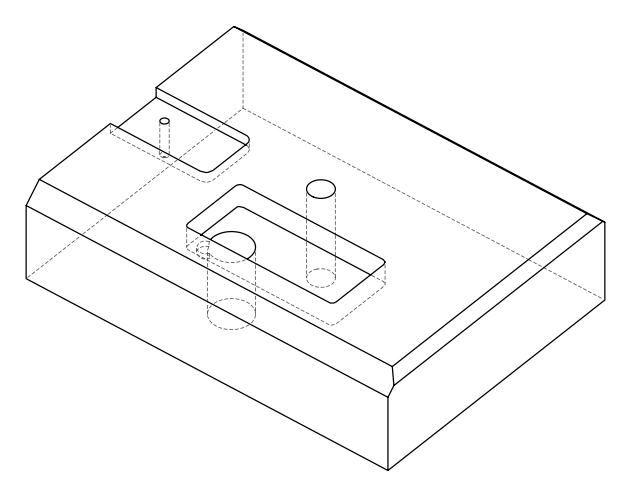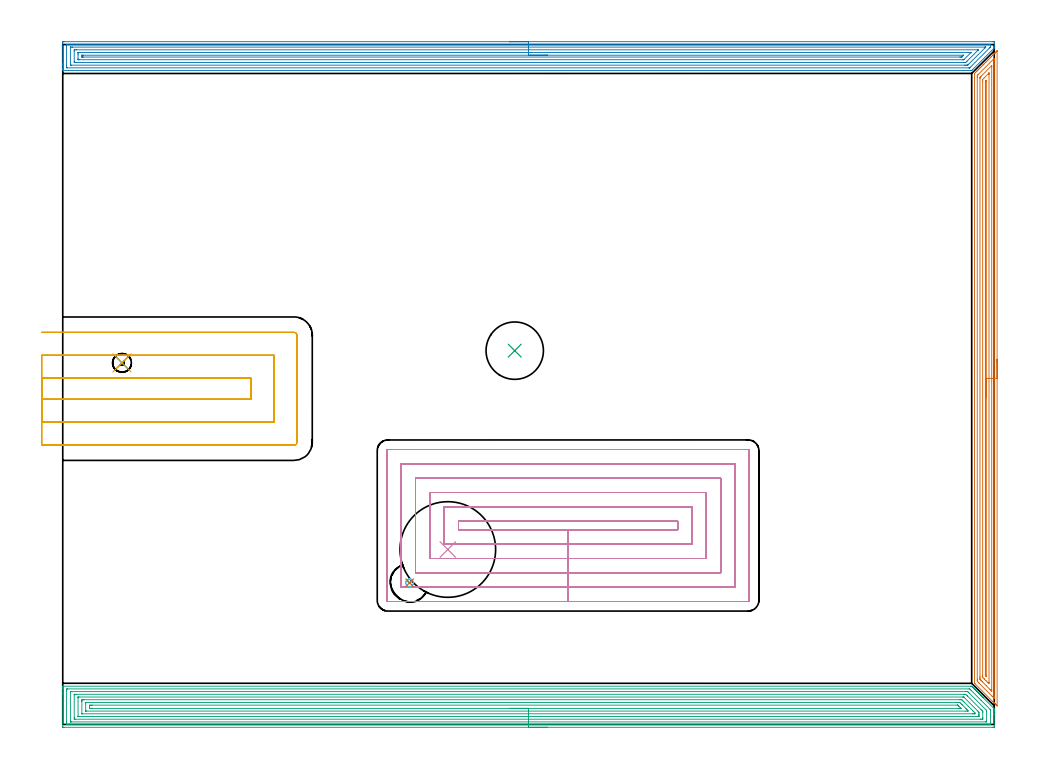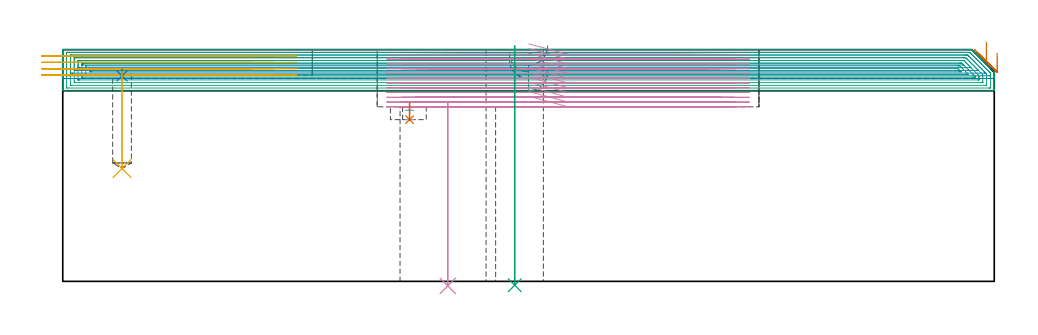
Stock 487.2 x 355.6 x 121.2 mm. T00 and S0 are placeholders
(PLAN: 11 operations, 7 tool changes, 135.3 min)
(1 AREA_MILL | FG_CHAMFER_SURFACE | UGT0205_001 | 13.42 min | 24497 mm3)
(2 AREA_MILL_1 | FG_CHAMFER_SURFACE_1 | UGT0205_001 | 23.39 min | 54758 mm3)
(3 AREA_MILL_2 | FG_CHAMFER_SURFACE_2 | UGT0205_001 | 31.31 min | 111647 mm3)
(4 MILL_RECTANGULAR_POCKET | POCKET_RECTANGULAR_STRAIGHT | NXT0201_013 | Follow Part, ap 2.5, ae 75% | 57.87 min | 533328 mm3)
(5 MILL_SLOT | SLOT_PARTIAL_RECTANGULAR | UGT0201_010 | Follow Part, ap 4, ae 75% | 7.94 min | 129793 mm3)
(6 MILL_BLIND_HOLE_FROM_SOLID_MATERIAL | STEP1POCKET | UGT0201_010 | Spiral | 0.17 min | 2085 mm3)
(7 BORE_BLIND_HOLE | STEP1POCKET | UGT0332_066 | 0.04 min | 18 mm3)
(8 SPOT_DRILL | STEP1POCKET_1 | NXT0321_9005460120000 | 0.03 min | 57 mm3)
(9 INDEXABLE_INSERT_DRILL_THROUGH_HOLE_FROM_SOLID | STEP1HOLE | NXT0302_031 | 0.5 min | 85581 mm3)
(10 INDEXABLE_INSERT_DRILL_THROUGH_HOLE_FROM_SOLID_1 | STEP1HOLE_1 | NXT0302_038 | 0.39 min | 178387 mm3)
(11 DRILL_BLIND_HOLE_INTO_CENTER | STEP1POCKET_1 | UGT0301_212 | 0.21 min | 3559 mm3)
(TOOL UGT0205_001 | Chamfer Mill 20 x 3 x 45 deg. | D20 FL50 Z2)
(TOOL NXT0201_013 | ENDMILL 10mm | D10 FL30 Z4)
(TOOL UGT0201_010 | End Mill 16 mm | D16 FL22 Z2)
(TOOL UGT0332_066 | 20 mm Boring Bar Slip Fit | D20)
(TOOL NXT0321_9005460120000 | NC Spot Drill, 142deg, 12mm, Carbide, Uncoated | D12 PA142 FL30 Z2)
(TOOL NXT0302_031 | Index. Insert Drill 30mm [880-D3000L32-05] | D30 PA176 FL150 Z2)
(TOOL NXT0302_038 | Index. Insert Drill 50mm [880-D5000L50-04] | D50 PA176 FL200 Z2)
(TOOL UGT0301_212 | Twist Drill 9.8 mm | D9.8 PA118 FL83 Z2)
(OP 1 AREA_MILL)
G17 G21 G94 G90
T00 M6
G54
G17 G0 G90 X488.7 Y191. S1061 M3
G43 Z131.2 H0
Z119.4
G94 G1 Y190.962 Z118.528 F250.
Y190.848 Z117.664
Y190.659 Z116.812
Y190.397 Z115.98
Y190.063 Z115.174
Y189.66 Z114.4
Y189.192 Z113.664
Y188.661 Z112.972
Y188.071 Z112.329
Y187.428 Z111.74
Y186.736 Z111.208
Y186. Z110.74
Y185.226 Z110.337
Y184.42 Z110.003
Y183.588 Z109.741
Y182.737 Z109.552
Y181.872 Z109.438
Y181. Z109.4
Y9.944
X488.694 Y9.726 Z109.404
X488.692 Y9.719 Z109.405
X488.673 Y9.726 Z109.425
X488.309 Y10.091 Z109.791
X488.137 Y10.262 Z109.96
X488.078 Y10.322 Z110.021
X487.9 Y10.5 Z110.199
X487.84 Y10.558 Z110.256
X487.78 Y10.62 Z110.319
X487.605 Y10.795 Z110.494
X487.544 Y10.855 Z110.553
X487.482 Y10.917 Z110.617
X487.31 Y11.09 Z110.789
X487.247 Y11.151 Z110.849
X487.184 Y11.215 Z110.915
X487.014 Y11.385 Z111.085
X486.951 Y11.448 Z111.146
X486.886 Y11.513 Z111.213
X486.719 Y11.68 Z111.38
X486.654 Y11.744 Z111.442
X486.589 Y11.811 Z111.51
X486.424 Y11.975 Z111.675
X486.358 Y12.041 Z111.739
X477.122 Y21.277 Z120.977
X476.972 Y21.43 Z121.127
X476.906 Y21.499 Z121.192
X476.9 Y21.939 Z121.2
Y340.062
X476.906 Y340.501 Z121.192
X476.97 Y340.57 Z121.129
X477.463 Y341.065 Z120.633
X478.038 Y341.638 Z120.062
X478.248 Y341.849 Z119.85
X478.353 Y341.955 Z119.743
X478.797 Y342.398 Z119.302
X479.242 Y342.844 Z118.854
X479.687 Y343.287 Z118.412
X480.132 Y343.734 Z117.964
X480.576 Y344.177 Z117.523
X481.021 Y344.623 Z117.075
X481.227 Y344.828 Z116.872
X481.291 Y344.891 Z116.809
X481.911 Y345.512 Z116.186
X482.121 Y345.721 Z115.978
X482.168 Y345.768 Z115.932
X482.8 Y346.402 Z115.296
X483.045 Y346.645 Z115.055
X483.689 Y347.291 Z114.407
X483.922 Y347.522 Z114.178
X484.579 Y348.181 Z113.517
X484.799 Y348.399 Z113.301
X485.468 Y349.07 Z112.628
X485.676 Y349.277 Z112.424
X486.358 Y349.96 Z111.739
X486.424 Y350.025 Z111.675
X486.589 Y350.189 Z111.51
X486.654 Y350.256 Z111.442
X486.719 Y350.32 Z111.38
X486.887 Y350.487 Z111.212
X486.951 Y350.552 Z111.146
X487.014 Y350.615 Z111.085
X487.184 Y350.785 Z110.915
X487.247 Y350.849 Z110.849
X487.309 Y350.91 Z110.79
X487.482 Y351.083 Z110.617
X487.544 Y351.145 Z110.553
X487.605 Y351.205 Z110.494
X487.78 Y351.381 Z110.319
X487.84 Y351.442 Z110.256
X487.9 Y351.5 Z110.199
X488.078 Y351.679 Z110.021
X488.137 Y351.738 Z109.96
X488.308 Y351.908 Z109.792
X488.376 Y351.976 Z109.724
X488.581 Y352.182 Z109.517
X488.677 Y352.274 Z109.421
X488.694 Y352.283 Z109.403
X488.699 Y352.274 Z109.399
X488.7 Y352.056 Z109.4
Y181.
X487.286 Z110.814
Y14.751
X487.282 Y13.896 Z110.818
X487.28 Y13.863 Z110.82
X487.247 Y13.615 Z110.853
X486.958 Y13.896 Z111.142
X486.358 Y14.492 Z111.742
X486.06 Y14.79 Z112.04
X479.242 Y21.608 Z118.858
X478.913 Y21.939 Z119.187
X478.353 Y22.509 Z119.747
X478.319 Y22.832 Z119.781
X478.317 Y22.868 Z119.783
X478.314 Y23.726 Z119.786
Y338.313
X478.317 Y339.168 Z119.783
X478.319 Y339.202 Z119.781
X478.353 Y339.491 Z119.747
X478.634 Y339.779 Z119.466
X478.912 Y340.062 Z119.188
X486.955 Y348.104 Z111.145
X487.104 Y348.248 Z110.996
X487.247 Y348.386 Z110.853
X487.28 Y348.104 Z110.82
X487.283 Y348.068 Z110.817
X487.286 Y347.211 Z110.814
Y181.
X485.872 Z112.228
X485.871 Y18.364 Z112.229
X485.87 Y17.96 Z112.23
X485.866 Y17.47 Z112.234
X485.865 Y17.45 Z112.235
X485.836 Y17.47 Z112.264
X485.468 Y17.833 Z112.632
X484.935 Y18.364 Z113.165
X482.978 Y20.321 Z115.122
X481.021 Y22.278 Z117.079
X480.468 Y22.832 Z117.632
X480.132 Y23.172 Z117.968
X479.857 Y23.454 Z118.243
X479.735 Y23.596 Z118.365
X479.733 Y23.726 Z118.367
X479.73 Y24.129 Z118.37
X479.729 Y24.619 Z118.371
X479.728 Y25.024 Z118.372
X479.729 Y337.786 Z118.371
X479.731 Y338.274 Z118.369
X479.733 Y338.375 Z118.367
X479.735 Y338.421 Z118.365
X479.764 Y338.454 Z118.336
X479.856 Y338.551 Z118.244
X480.132 Y338.832 Z117.968
X480.299 Y339. Z117.801
X485.829 Y344.53 Z112.271
X485.844 Y344.543 Z112.256
X485.855 Y344.55 Z112.245
X485.866 Y344.554 Z112.234
X485.868 Y344.545 Z112.232
X485.87 Y344.53 Z112.23
X485.871 Y344.292 Z112.229
X485.872 Y344.125 Z112.228
Y181.
X484.457 Z113.643
Y22.061
X484.456 Y21.939 Z113.644
X484.448 Y21.313 Z113.652
X483.811 Y21.939 Z114.289
X483.689 Y22.059 Z114.411
X482.916 Y22.832 Z115.184
X482.023 Y23.726 Z116.077
X481.911 Y23.84 Z116.189
X481.15 Y24.619 Z116.95
X481.144 Y25.39 Z116.956
X481.143 Y25.513 Z116.957
Y336.487
X481.147 Y337.254 Z116.953
X481.15 Y337.381 Z116.95
X481.967 Y338.218 Z116.133
X484.34 Y340.591 Z113.76
X484.402 Y340.651 Z113.698
X484.445 Y340.688 Z113.655
X484.45 Y340.69 Z113.65
X484.452 Y340.686 Z113.648
X484.455 Y340.647 Z113.645
X484.457 Y340.184 Z113.643
Y340.062
Y181.
X483.043 Z115.057
Y25.513
X483.041 Y25.27 Z115.059
X483.039 Y25.188 Z115.061
X483.038 Y25.175 Z115.062
X482.992 Y25.215 Z115.108
X482.915 Y25.287 Z115.185
X482.8 Y25.4 Z115.3
X482.689 Y25.513 Z115.411
X482.58 Y25.633 Z115.52
X482.564 Y25.669 Z115.536
X482.561 Y25.697 Z115.539
X482.559 Y25.755 Z115.541
X482.557 Y26.407 Z115.543
Y26.651
X482.558 Y335.837 Z115.542
X482.561 Y336.163 Z115.539
X482.564 Y336.324 Z115.536
X482.569 Y336.359 Z115.531
X482.602 Y336.396 Z115.498
X482.686 Y336.487 Z115.414
X482.858 Y336.658 Z115.242
X482.973 Y336.767 Z115.127
X483.037 Y336.826 Z115.063
X483.039 Y336.801 Z115.061
X483.041 Y336.732 Z115.059
X483.043 Y336.487 Z115.057
Y336.243
Y181.
Y180.129 Z115.095
Y179.264 Z115.209
Y178.412 Z115.398
Y177.58 Z115.66
Y176.774 Z115.994
Y176. Z116.397
Y175.264 Z116.865
Y174.572 Z117.396
Y173.929 Z117.986
Y173.34 Z118.629
Y172.809 Z119.321
Y172.34 Z120.057
Y171.937 Z120.831
Y171.603 Z121.637
Y171.341 Z122.469
Y171.152 Z123.32
Y171.038 Z124.185
Y171. Z125.057
G0 Z131.2
M5
M2
(OP 2 AREA_MILL_1)
G17 G21 G94 G90
T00 M6
G54
G17 G0 G90 X233.6 Y357.1 S1061 M3
G43 Z131.2 H0
Z116.1
G94 G1 X233.638 Z115.228 F250.
X233.752 Z114.364
X233.941 Z113.512
X234.203 Z112.68
X234.537 Z111.874
X234.94 Z111.1
X235.409 Z110.364
X235.94 Z109.672
X236.529 Z109.029
X237.172 Z108.44
X237.864 Z107.909
X238.6 Z107.44
X239.374 Z107.037
X240.18 Z106.703
X241.012 Z106.441
X241.864 Z106.252
X242.728 Z106.138
X243.6 Z106.1
X486.582
X486.787 Y357.098 Z106.102
X487.198 Y357.091 Z106.105
X487.2 Y356.956 Z106.241
Y354.852 Z108.343
Y354.033 Z109.166
Y353.968 Z109.23
X487.199 Y353.81 Z109.388
X487.178 Y353.778 Z109.422
X486.88 Y353.479 Z109.719
X475.778 Y342.378 Z120.821
X475.468 Y342.07 Z121.128
X475.401 Y342.006 Z121.192
X474.969 Y342. Z121.2
X0.171
X0.008 Y342.003 Z121.188
X0. Y342.015 Z121.176
Y342.368 Z120.831
Y342.689 Z120.511
Y343.365 Z119.83
Y344.587 Z118.61
Y345.132 Z118.062
Y345.743 Z117.452
Y356.346 Z106.851
X0.003 Y356.619 Z106.579
X0.009 Y357.092 Z106.106
X0.137 Y357.094 Z106.103
X0.618 Y357.1 Z106.1
X243.6
Y355.686 Z107.514
X484.847 Y355.685 Z107.515
X485.185 Y355.679 Z107.521
X485.19 Y355.57 Z107.63
X485.198 Y355.338 Z107.862
X485.199 Y354.852 Z108.348
Y354.453 Z108.747
X485.194 Y354.331 Z108.869
X485.19 Y354.272 Z108.928
X485.165 Y354.226 Z108.974
X484.916 Y353.968 Z109.232
X484.857 Y353.907 Z109.293
X474.64 Y343.69 Z119.51
X474.451 Y343.504 Z119.696
X474.379 Y343.438 Z119.762
X474.36 Y343.422 Z119.778
X474.339 Y343.419 Z119.781
X474.287 Y343.417 Z119.783
X474.076 Y343.414 Z119.786
X474.026
X2.353 Y343.415 Z119.785
X2.015 Y343.421 Z119.779
X2.01 Y343.53 Z119.67
X2.002 Y343.762 Z119.438
X2.001 Y344.249 Z118.951
X2. Y344.648 Z118.552
X2.001 Y354.852 Z108.348
X2.002 Y355.249 Z107.951
X2.01 Y355.65 Z107.55
X2.017 Y355.68 Z107.52
X2.036 Y355.681 Z107.519
X2.088 Y355.684 Z107.516
X2.193 Y355.685 Z107.515
X2.404 Y355.686 Z107.514
X243.6
Y354.272 Z108.928
X482.116 Y354.271 Z108.929
X482.704 Y354.27 Z108.93
X482.727 Y354.268 Z108.932
X482.74 Y354.266 Z108.934
X482.731 Y354.243 Z108.957
X482.465 Y353.968 Z109.232
X482.293 Y353.793 Z109.407
X482.116 Y353.615 Z109.585
X473.853 Y345.353 Z117.847
X473.631 Y345.132 Z118.068
X473.405 Y344.912 Z118.288
X473.329 Y344.84 Z118.36
X473.183 Y344.836 Z118.364
X472.595 Y344.83 Z118.37
X472.289 Y344.829 Z118.371
X471.703
X4.497
X4.191 Y344.831 Z118.369
X4.089 Y344.832 Z118.368
X4.016 Y344.835 Z118.365
X4.01 Y344.944 Z118.256
X4.004 Y345.132 Z118.068
X4.001 Y345.32 Z117.88
X4. Y353.968 Z109.232
X4.001 Y354.155 Z109.045
X4.006 Y354.219 Z108.981
X4.01 Y354.263 Z108.937
X4.039 Y354.265 Z108.935
X4.191 Y354.268 Z108.932
X4.778 Y354.271 Z108.929
X5.084
X243.6 Y354.272 Z108.928
Y352.857 Z110.343
X478.543
X478.775 Y352.855 Z110.345
X478.873 Y352.851 Z110.349
X478.835 Y352.795 Z110.405
X478.66 Y352.612 Z110.588
X478.543 Y352.491 Z110.709
X472.95 Y346.899 Z116.301
X472.62 Y346.573 Z116.627
X472.289 Y346.25 Z116.95
X472.057 Y346.246 Z116.954
X471.396 Y346.243 Z116.957
X471.167
X6.871
X6.64 Y346.244 Z116.956
X6.122 Y346.25 Z116.95
X6.01 Y346.264 Z116.936
X6.005 Y346.464 Z116.736
X6. Y346.877 Z116.323
Y352.201 Z110.999
X6.005 Y352.631 Z110.569
X6.01 Y352.84 Z110.36
X6.214 Y352.851 Z110.349
X6.871 Y352.856 Z110.344
X7.101 Y352.857 Z110.343
X243.6
Y351.443 Z111.757
X474.842
X474.898 Y351.442 Z111.758
X474.969 Y351.439 Z111.761
X475.005 Y351.437 Z111.763
X474.994 Y351.404 Z111.796
X474.969 Y351.369 Z111.831
X474.944 Y351.342 Z111.858
X474.919 Y351.317 Z111.883
X471.385 Y347.783 Z115.417
X471.283 Y347.689 Z115.511
X471.262 Y347.671 Z115.529
X471.181 Y347.664 Z115.536
X471.012 Y347.66 Z115.54
X470.757 Y347.657 Z115.543
X470.63
X8.53
X8.275 Y347.66 Z115.54
X8.106 Y347.664 Z115.536
X8.009 Y347.669 Z115.531
X8.007 Y347.691 Z115.509
X8.004 Y347.783 Z115.417
X8. Y348.433 Z114.767
Y350.2 Z113.
Y351.084 Z112.116
X8.003 Y351.317 Z111.883
X8.006 Y351.398 Z111.802
X8.009 Y351.432 Z111.768
X8.149 Y351.437 Z111.763
X8.403 Y351.442 Z111.758
X8.53 Y351.443 Z111.757
X8.657
X243.6
Y350.029 Z113.171
X470.912
X471.039 Y350.027 Z113.173
X471.091 Y350.026 Z113.174
X471.16 Y350.022 Z113.178
X471.118 Y349.975 Z113.225
X471.045 Y349.897 Z113.303
X470.702 Y349.55 Z113.65
X470.603 Y349.451 Z113.749
X470.503 Y349.35 Z113.85
X470.27 Y349.122 Z114.078
X470.232 Y349.089 Z114.111
X470.217 Y349.078 Z114.122
X470.195 Y349.076 Z114.124
X470.092 Y349.073 Z114.127
X469.609 Y349.071 Z114.129
X469.2
X10.928
X10.444 Y349.073 Z114.127
X10.029 Y349.077 Z114.123
X10.01 Y349.079 Z114.121
X10.004 Y349.101 Z114.099
X10.003 Y349.55 Z113.65
X10.005 Y349.985 Z113.215
X10.009 Y350.015 Z113.185
X10.024 Y350.022 Z113.178
X10.081 Y350.025 Z113.175
X10.202 Y350.027 Z113.173
X10.444 Y350.028 Z113.172
X10.853 Y350.029 Z113.171
X243.6
X244.472 Z113.209
X245.337 Z113.323
X246.188 Z113.512
X247.02 Z113.774
X247.826 Z114.108
X248.6 Z114.511
X249.336 Z114.98
X250.028 Z115.511
X250.671 Z116.1
X251.26 Z116.743
X251.792 Z117.435
X252.26 Z118.171
X252.663 Z118.945
X252.997 Z119.751
X253.259 Z120.583
X253.448 Z121.435
X253.562 Z122.3
X253.6 Z123.171
G0 Z131.2
M5
M2
(OP 3 AREA_MILL_2)
G17 G21 G94 G90
T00 M6
G54
G17 G0 G90 X253.6 Y-1.5 S1061 M3
G43 Z131.2 H0
Z109.7
G94 G1 X253.562 Z108.828 F250.
X253.448 Z107.964
X253.259 Z107.112
X252.997 Z106.28
X252.663 Z105.474
X252.26 Z104.7
X251.791 Z103.964
X251.26 Z103.272
X250.671 Z102.629
X250.028 Z102.04
X249.336 Z101.508
X248.6 Z101.04
X247.826 Z100.637
X247.02 Z100.303
X246.188 Z100.041
X245.336 Z99.852
X244.472 Z99.738
X243.6 Z99.7
X0.618
X0.264 Y-1.496 Z99.702
X0.01 Y-1.492 Z99.706
X0. Y-1.234 Z99.964
Y16.183 Z117.378
Y18.572 Z119.767
Y19.587 Z120.786
X0.008 Y19.965 Z121.156
X0.01 Y19.997 Z121.188
X0.171 Y20. Z121.2
X474.969
X475.405 Y19.993 Z121.192
X475.468 Y19.932 Z121.132
X475.497 Y19.904 Z121.103
X475.942 Y19.46 Z120.656
X476.018 Y19.383 Z120.582
X476.16 Y19.24 Z120.439
X476.238 Y19.164 Z120.36
X476.312 Y19.088 Z120.288
X476.458 Y18.942 Z120.141
X476.534 Y18.868 Z120.064
X476.606 Y18.794 Z119.993
X476.756 Y18.644 Z119.844
X476.83 Y18.572 Z119.768
X476.9 Y18.5 Z119.699
X477.054 Y18.347 Z119.546
X477.126 Y18.276 Z119.472
X477.194 Y18.206 Z119.405
X477.352 Y18.049 Z119.248
X477.422 Y17.98 Z119.176
X477.488 Y17.912 Z119.111
X477.649 Y17.751 Z118.95
X477.718 Y17.684 Z118.881
X477.783 Y17.618 Z118.817
X477.947 Y17.453 Z118.652
X478.013 Y17.388 Z118.585
X478.077 Y17.324 Z118.523
X478.245 Y17.156 Z118.355
X478.309 Y17.092 Z118.289
X478.371 Y17.03 Z118.229
X478.543 Y16.858 Z118.057
X478.605 Y16.796 Z117.993
X478.665 Y16.735 Z117.934
X478.84 Y16.56 Z117.759
X478.901 Y16.5 Z117.697
X478.959 Y16.441 Z117.64
X479.138 Y16.262 Z117.461
X479.197 Y16.204 Z117.401
X479.253 Y16.147 Z117.346
X479.436 Y15.965 Z117.163
X479.493 Y15.908 Z117.105
X479.547 Y15.853 Z117.052
X479.734 Y15.667 Z116.866
X479.789 Y15.613 Z116.809
X479.841 Y15.559 Z116.758
X480.031 Y15.369 Z116.568
X480.085 Y15.317 Z116.513
X480.136 Y15.265 Z116.464
X480.329 Y15.071 Z116.27
X480.381 Y15.021 Z116.218
X480.43 Y14.971 Z116.17
X480.627 Y14.773 Z115.972
X480.677 Y14.725 Z115.922
X480.724 Y14.677 Z115.876
X480.925 Y14.476 Z115.675
X480.972 Y14.429 Z115.626
X481.018 Y14.383 Z115.582
X481.223 Y14.178 Z115.377
X481.268 Y14.133 Z115.33
X481.312 Y14.088 Z115.287
X481.52 Y13.88 Z115.079
X486.88 Y8.52 Z109.719
X487.039 Y8.362 Z109.559
X487.178 Y8.219 Z109.417
X487.197 Y8.192 Z109.389
X487.199 Y8.14 Z109.339
X487.2 Y8.124 Z109.322
Y7.03 Z108.225
Y5.803 Z107.
Y5.255 Z106.449
Y-0.686 Z100.512
X487.197 Y-0.96 Z100.238
X487.192 Y-1.492 Z99.706
X487.12 Y-1.494 Z99.704
X486.582 Y-1.5 Z99.7
X243.6
Y-0.086 Z101.114
X2.404 Y-0.085 Z101.115
X2.01 Y-0.072 Z101.128
X2.002 Y0.327 Z101.527
X2. Y0.816 Z102.016
Y1.218 Z102.418
X2.001 Y17.684 Z118.884
X2.002 Y18.084 Z119.284
X2.01 Y18.572 Z119.772
X2.391 Y18.585 Z119.785
X2.404
X474.076
X474.366 Y18.572 Z119.772
X474.969 Y17.979 Z119.179
X480.329 Y12.621 Z113.821
X485.031 Y7.918 Z109.118
X485.108 Y7.839 Z109.039
X485.165 Y7.775 Z108.975
X485.19 Y7.741 Z108.941
X485.193 Y7.717 Z108.917
X485.199 Y7.517 Z108.717
Y0.816 Z102.016
X485.198 Y0.416 Z101.616
X485.19 Y-0.072 Z101.128
X484.809 Y-0.085 Z101.115
X484.796 Y-0.086 Z101.114
X243.6
Y1.328 Z102.528
X4.568 Y1.329 Z102.529
X4.191 Y1.33 Z102.53
X4.065 Y1.333 Z102.533
X4.024 Y1.335 Z102.535
X4.01 Y1.345 Z102.545
X4.006 Y1.388 Z102.588
X4.002 Y1.514 Z102.714
X4. Y1.704 Z102.904
Y1.893 Z103.093
X4.001 Y16.796 Z117.996
X4.003 Y16.983 Z118.183
X4.012 Y17.164 Z118.364
X4.191 Y17.167 Z118.367
X4.707 Y17.171 Z118.371
X472.289
X472.806 Y17.17 Z118.37
X473.183 Y17.167 Z118.367
X473.304 Y17.164 Z118.364
X473.437 Y17.052 Z118.252
X473.7 Y16.796 Z117.996
X474.076 Y16.424 Z117.624
X483.009 Y7.49 Z108.69
X483.12 Y7.374 Z108.574
X483.173 Y7.316 Z108.516
X483.19 Y7.22 Z108.42
X483.196 Y7.03 Z108.23
X483.199 Y6.842 Z108.042
Y1.704 Z102.904
X483.197 Y1.517 Z102.717
X483.188 Y1.336 Z102.536
X483.009 Y1.333 Z102.533
X482.493 Y1.329 Z102.529
X243.6 Y1.328 Z102.528
Y2.743 Z103.943
X6.718
X6.091 Y2.748 Z103.948
X6.025 Y2.749 Z103.949
X6.01 Y2.831 Z104.031
X6.006 Y3.039 Z104.239
X6. Y3.457 Z104.657
X6.001 Y15.453 Z116.653
X6.003 Y15.67 Z116.87
X6.006 Y15.723 Z116.923
X6.009 Y15.746 Z116.946
X6.026 Y15.75 Z116.95
X6.134 Y15.753 Z116.953
X6.871 Y15.757 Z116.957
X7.023
X471.396
X471.549 Y15.756 Z116.956
X472.289 Y15.75 Z116.95
X473.029 Y15.021 Z116.221
X473.183 Y14.868 Z116.068
X480.329 Y7.722 Z108.922
X481.018 Y7.03 Z108.23
X481.114 Y6.93 Z108.13
X481.17 Y6.869 Z108.069
X481.19 Y6.813 Z108.013
X481.194 Y6.598 Z107.798
X481.2 Y6.165 Z107.365
Y3.502 Z104.702
X481.199 Y3.047 Z104.247
X481.197 Y2.83 Z104.03
X481.194 Y2.777 Z103.977
X481.191 Y2.754 Z103.954
X481.174 Y2.75 Z103.95
X481.066 Y2.747 Z103.947
X480.329 Y2.743 Z103.943
X480.177
X243.6
Y4.157 Z105.357
X8.657
X8.446 Y4.158 Z105.358
X8.024 Y4.163 Z105.363
X8.008 Y4.165 Z105.365
X8.005 Y4.168 Z105.368
X8.002 Y4.184 Z105.384
X8. Y4.216 Z105.416
Y4.274 Z105.474
Y13.898 Z115.098
X8.003 Y14.133 Z115.333
X8.007 Y14.296 Z115.496
X8.01 Y14.331 Z115.531
X8.094 Y14.336 Z115.536
X8.235 Y14.34 Z115.54
X8.447 Y14.342 Z115.542
X470.503
X471.189 Y14.338 Z115.538
X471.234 Y14.336 Z115.536
X471.267 Y14.322 Z115.522
X471.318 Y14.277 Z115.477
X471.396 Y14.205 Z115.405
X478.57 Y7.03 Z108.23
X479.19 Y6.387 Z107.587
X479.193 Y6.143 Z107.343
X479.199 Y5.49 Z106.69
X479.2 Y5.255 Z106.455
Y4.602 Z105.802
X479.197 Y4.367 Z105.567
X479.193 Y4.204 Z105.404
X479.19 Y4.169 Z105.369
X479.106 Y4.164 Z105.364
X478.966 Y4.16 Z105.36
X478.753 Y4.158 Z105.358
X243.6 Y4.157 Z105.357
Y5.571 Z106.771
X10.125 Y5.572 Z106.772
X10.052 Y5.574 Z106.774
X10.017 Y5.577 Z106.777
X10.01 Y5.579 Z106.779
X10.007 Y5.588 Z106.788
X10.001 Y5.695 Z106.895
X10. Y11.91 Z113.11
X10.003 Y12.357 Z113.557
X10.009 Y12.79 Z113.99
X10.022 Y12.922 Z114.122
X10.157 Y12.924 Z114.124
X10.444 Y12.927 Z114.127
X10.763 Y12.928 Z114.128
X11.337 Y12.929 Z114.129
X469.035
X469.609 Y12.928 Z114.128
X469.931 Y12.926 Z114.126
X470.21 Y12.922 Z114.122
X470.503 Y12.644 Z113.844
X470.793 Y12.357 Z113.557
X471.396 Y11.756 Z112.956
X473.629 Y9.523 Z110.723
X475.863 Y7.29 Z108.49
X476.121 Y7.03 Z108.23
X476.756 Y6.392 Z107.592
X476.995 Y6.143 Z107.343
X477.19 Y5.92 Z107.12
X477.191 Y5.71 Z106.91
X477.178 Y5.578 Z106.778
X477.043 Y5.576 Z106.776
X476.756 Y5.573 Z106.773
X476.437 Y5.571 Z106.771
X475.863
X243.6
Y6.985 Z108.185
X12.185 Y6.986 Z108.186
X12.094 Y6.988 Z108.188
X12.035 Y6.991 Z108.191
X12.008 Y6.994 Z108.194
X12.006 Y6.999 Z108.199
X12.003 Y7.03 Z108.23
X12. Y7.259 Z108.459
Y10.811 Z112.011
X12.004 Y11.469 Z112.669
X12.006 Y11.497 Z112.697
X12.008 Y11.506 Z112.706
X12.05 Y11.509 Z112.709
X12.14 Y11.513 Z112.713
X12.185 Y11.514 Z112.714
X12.231 Y11.515 Z112.715
X467.823
X468.673 Y11.512 Z112.712
X468.716 Y11.51 Z112.71
X469.221 Y11.469 Z112.669
X469.609 Y11.09 Z112.29
X470.121 Y10.582 Z111.782
X470.503 Y10.2 Z111.4
X472.289 Y8.414 Z109.614
X472.784 Y7.918 Z109.118
X473.183 Y7.517 Z108.717
X473.66 Y7.03 Z108.23
X473.224 Y6.99 Z108.19
X473.183 Y6.988 Z108.188
X472.335 Y6.985 Z108.185
X243.6
Y8.399 Z109.599
X15.32 Y8.4 Z109.6
X14.911
X14.423 Y8.403 Z109.603
X14.017 Y8.407 Z109.607
X14.001 Y8.806 Z110.006
X14. Y8.823 Z110.023
Y9.694 Z110.894
Y9.711 Z110.911
X14.017 Y10.093 Z111.293
X14.504 Y10.098 Z111.298
X14.911 Y10.099 Z111.299
X15.395 Y10.1 Z111.3
X467.823
X467.959 Y10.099 Z111.299
X468.068 Y10.096 Z111.296
X468.136 Y10.094 Z111.294
X468.185 Y10.057 Z111.257
X468.557 Y9.694 Z110.894
X468.716 Y9.537 Z110.737
X469.447 Y8.806 Z110.006
X469.609 Y8.643 Z109.843
X469.793 Y8.451 Z109.651
X469.832 Y8.41 Z109.61
X469.821 Y8.406 Z109.606
X469.79 Y8.404 Z109.604
X469.609 Y8.401 Z109.601
X469.125 Y8.4 Z109.6
X468.716
X243.6 Y8.399 Z109.599
X242.728 Z109.638
X241.863 Z109.751
X241.012 Z109.94
X240.18 Z110.203
X239.374 Z110.536
X238.6 Z110.939
X237.864 Z111.408
X237.172 Z111.939
X236.529 Z112.528
X235.94 Z113.172
X235.408 Z113.864
X234.94 Z114.599
X234.537 Z115.373
X234.203 Z116.179
X233.941 Z117.011
X233.752 Z117.863
X233.638 Z118.728
X233.6 Z119.599
G0 Z131.2
M5
M2
(OP 4 MILL_RECTANGULAR_POCKET)
G17 G21 G94 G90
T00 M6
G54
G17 G0 G90 X243.805 Y101.8 S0 M3
G43 Z131.2 H0
Z124.2
G94 G1 X264.3 Z118.708 F250.
X321.6 F500.
Y106.3
X207.
Y101.8
X264.3
Y94.3
X329.1
Y113.8
X199.5
Y94.3
X264.3
Y86.8
X336.6
Y121.3
X192.
Y86.8
X264.3
Y79.3
X344.1
Y128.8
X184.5
Y79.3
X264.3
Y71.8
X351.6
Y136.3
X177.
Y71.8
X264.3
Y64.3
X358.5
G3 X359.1 Y64.9 R0.6
G1 Y143.2
G3 X358.5 Y143.8 R0.6
G1 X170.1
G3 X169.5 Y143.2 R0.6
G1 Y64.9
G3 X170.1 Y64.3 R0.6
G1 X264.3
X265.3
G0 X243.805 Y101.8 Z121.708
G1 X264.3 Z116.217 F250.
X321.6 F500.
Y106.3
X207.
Y101.8
X264.3
Y94.3
X329.1
Y113.8
X199.5
Y94.3
X264.3
Y86.8
X336.6
Y121.3
X192.
Y86.8
X264.3
Y79.3
X344.1
Y128.8
X184.5
Y79.3
X264.3
Y71.8
X351.6
Y136.3
X177.
Y71.8
X264.3
Y64.3
X358.5
G3 X359.1 Y64.9 R0.6
G1 Y143.2
G3 X358.5 Y143.8 R0.6
G1 X170.1
G3 X169.5 Y143.2 R0.6
G1 Y64.9
G3 X170.1 Y64.3 R0.6
G1 X264.3
X265.3
G0 X243.805 Y101.8 Z119.217
G1 X264.3 Z113.725 F250.
X321.6 F500.
Y106.3
X207.
Y101.8
X264.3
Y94.3
X329.1
Y113.8
X199.5
Y94.3
X264.3
Y86.8
X336.6
Y121.3
X192.
Y86.8
X264.3
Y79.3
X344.1
Y128.8
X184.5
Y79.3
X264.3
Y71.8
X351.6
Y136.3
X177.
Y71.8
X264.3
Y64.3
X358.5
G3 X359.1 Y64.9 R0.6
G1 Y143.2
G3 X358.5 Y143.8 R0.6
G1 X170.1
G3 X169.5 Y143.2 R0.6
G1 Y64.9
G3 X170.1 Y64.3 R0.6
G1 X264.3
X265.3
G0 X243.805 Y101.8 Z116.725
G1 X264.3 Z111.233 F250.
X321.6 F500.
Y106.3
X207.
Y101.8
X264.3
Y94.3
X329.1
Y113.8
X199.5
Y94.3
X264.3
Y86.8
X336.6
Y121.3
X192.
Y86.8
X264.3
Y79.3
X344.1
Y128.8
X184.5
Y79.3
X264.3
Y71.8
X351.6
Y136.3
X177.
Y71.8
X264.3
Y64.3
X358.5
G3 X359.1 Y64.9 R0.6
G1 Y143.2
G3 X358.5 Y143.8 R0.6
G1 X170.1
G3 X169.5 Y143.2 R0.6
G1 Y64.9
G3 X170.1 Y64.3 R0.6
G1 X264.3
X265.3
G0 X243.805 Y101.8 Z114.233
G1 X264.3 Z108.742 F250.
X321.6 F500.
Y106.3
X207.
Y101.8
X264.3
Y94.3
X329.1
Y113.8
X199.5
Y94.3
X264.3
Y86.8
X336.6
Y121.3
X192.
Y86.8
X264.3
Y79.3
X344.1
Y128.8
X184.5
Y79.3
X264.3
Y71.8
X351.6
Y136.3
X177.
Y71.8
X264.3
Y64.3
X358.5
G3 X359.1 Y64.9 R0.6
G1 Y143.2
G3 X358.5 Y143.8 R0.6
G1 X170.1
G3 X169.5 Y143.2 R0.6
G1 Y64.9
G3 X170.1 Y64.3 R0.6
G1 X264.3
X265.3
G0 X243.805 Y101.8 Z111.742
G1 X264.3 Z106.25 F250.
X321.6 F500.
Y106.3
X207.
Y101.8
X264.3
Y94.3
X329.1
Y113.8
X199.5
Y94.3
X264.3
Y86.8
X336.6
Y121.3
X192.
Y86.8
X264.3
Y79.3
X344.1
Y128.8
X184.5
Y79.3
X264.3
Y71.8
X351.6
Y136.3
X177.
Y71.8
X264.3
Y64.3
X358.5
G3 X359.1 Y64.9 R0.6
G1 Y143.2
G3 X358.5 Y143.8 R0.6
G1 X170.1
G3 X169.5 Y143.2 R0.6
G1 Y64.9
G3 X170.1 Y64.3 R0.6
G1 X264.3
X265.3
G0 X243.805 Y101.8 Z109.25
G1 X264.3 Z103.758 F250.
X321.6 F500.
Y106.3
X207.
Y101.8
X264.3
Y94.3
X329.1
Y113.8
X199.5
Y94.3
X264.3
Y86.8
X336.6
Y121.3
X192.
Y86.8
X264.3
Y79.3
X344.1
Y128.8
X184.5
Y79.3
X264.3
Y71.8
X351.6
Y136.3
X177.
Y71.8
X264.3
Y64.3
X358.5
G3 X359.1 Y64.9 R0.6
G1 Y143.2
G3 X358.5 Y143.8 R0.6
G1 X170.1
G3 X169.5 Y143.2 R0.6
G1 Y64.9
G3 X170.1 Y64.3 R0.6
G1 X264.3
X265.3
G0 X243.805 Y101.8 Z106.758
G1 X264.3 Z101.267 F250.
X321.6 F500.
Y106.3
X207.
Y101.8
X264.3
Y94.3
X329.1
Y113.8
X199.5
Y94.3
X264.3
Y86.8
X336.6
Y121.3
X192.
Y86.8
X264.3
Y79.3
X344.1
Y128.8
X184.5
Y79.3
X264.3
Y71.8
X351.6
Y136.3
X177.
Y71.8
X264.3
Y64.3
X358.5
G3 X359.1 Y64.9 R0.6
G1 Y143.2
G3 X358.5 Y143.8 R0.6
G1 X170.1
G3 X169.5 Y143.2 R0.6
G1 Y64.9
G3 X170.1 Y64.3 R0.6
G1 X264.3
X265.3
G0 X243.805 Y101.8 Z104.267
G1 X264.3 Z98.775 F250.
X321.6 F500.
Y106.3
X207.
Y101.8
X264.3
Y94.3
X329.1
Y113.8
X199.5
Y94.3
X264.3
Y86.8
X336.6
Y121.3
X192.
Y86.8
X264.3
Y79.3
X344.1
Y128.8
X184.5
Y79.3
X264.3
Y71.8
X351.6
Y136.3
X177.
Y71.8
X264.3
Y64.3
X358.5
G3 X359.1 Y64.9 R0.6
G1 Y143.2
G3 X358.5 Y143.8 R0.6
G1 X170.1
G3 X169.5 Y143.2 R0.6
G1 Y64.9
G3 X170.1 Y64.3 R0.6
G1 X264.3
X265.3
G0 X243.805 Y101.8 Z101.775
G1 X264.3 Z96.283 F250.
X321.6 F500.
Y106.3
X207.
Y101.8
X264.3
Y94.3
X329.1
Y113.8
X199.5
Y94.3
X264.3
Y86.8
X336.6
Y121.3
X192.
Y86.8
X264.3
Y79.3
X344.1
Y128.8
X184.5
Y79.3
X264.3
Y71.8
X351.6
Y136.3
X177.
Y71.8
X264.3
Y64.3
X358.5
G3 X359.1 Y64.9 R0.6
G1 Y143.2
G3 X358.5 Y143.8 R0.6
G1 X170.1
G3 X169.5 Y143.2 R0.6
G1 Y64.9
G3 X170.1 Y64.3 R0.6
G1 X264.3
X265.3
G0 X243.805 Y101.8 Z99.283
G1 X264.3 Z93.792 F250.
X321.6 F500.
Y106.3
X207.
Y101.8
X264.3
Y94.3
X329.1
Y113.8
X199.5
Y94.3
X264.3
Y86.8
X336.6
Y121.3
X192.
Y86.8
X264.3
Y79.3
X344.1
Y128.8
X184.5
Y79.3
X264.3
Y71.8
X351.6
Y136.3
X177.
Y71.8
X264.3
Y64.3
X358.5
G3 X359.1 Y64.9 R0.6
G1 Y143.2
G3 X358.5 Y143.8 R0.6
G1 X170.1
G3 X169.5 Y143.2 R0.6
G1 Y64.9
G3 X170.1 Y64.3 R0.6
G1 X264.3
X265.3
G0 X243.805 Y101.8 Z96.792
G1 X264.3 Z91.3 F250.
X321.6 F500.
Y106.3
X207.
Y101.8
X264.3
Y94.3
X329.1
Y113.8
X199.5
Y94.3
X264.3
Y86.8
X336.6
Y121.3
X192.
Y86.8
X264.3
Y79.3
X344.1
Y128.8
X184.5
Y79.3
X264.3
Y71.8
X351.6
Y136.3
X177.
Y71.8
X264.3
Y64.3
X358.5
G3 X359.1 Y64.9 R0.6
G1 Y143.2
G3 X358.5 Y143.8 R0.6
G1 X170.1
G3 X169.5 Y143.2 R0.6
G1 Y64.9
G3 X170.1 Y64.3 R0.6
G1 X264.3
X265.3
G0 Z131.2
M5
M2
(OP 5 MILL_SLOT)
G17 G21 G94 G90
T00 M6
G54
G17 G0 G90 X-11. Y170.1 S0 M3
G43 Z131.2 H0
Z117.875
G94 G1 X-8. F250.
X98.5 F500.
Y181.1
X-8.
X-11. F250.
Y158.1
X-8.
X110.5 F500.
Y193.1
X-8.
X-11. F250.
Y146.1
X-8.
X121. F500.
G3 X122.5 Y147.6 R1.5
G1 Y203.6
G3 X121. Y205.1 R1.5
G1 X-8.
X-11. F250.
G0 Y170.1 Z114.55
G1 X-8.
X98.5 F500.
Y181.1
X-8.
X-11. F250.
Y158.1
X-8.
X110.5 F500.
Y193.1
X-8.
X-11. F250.
Y146.1
X-8.
X121. F500.
G3 X122.5 Y147.6 R1.5
G1 Y203.6
G3 X121. Y205.1 R1.5
G1 X-8.
X-11. F250.
G0 Y170.1 Z111.225
G1 X-8.
X98.5 F500.
Y181.1
X-8.
X-11. F250.
Y158.1
X-8.
X110.5 F500.
Y193.1
X-8.
X-11. F250.
Y146.1
X-8.
X121. F500.
G3 X122.5 Y147.6 R1.5
G1 Y203.6
G3 X121. Y205.1 R1.5
G1 X-8.
X-11. F250.
G0 Y170.1 Z107.9
G1 X-8.
X98.5 F500.
Y181.1
X-8.
X-11. F250.
Y158.1
X-8.
X110.5 F500.
Y193.1
X-8.
X-11. F250.
Y146.1
X-8.
X121. F500.
G3 X122.5 Y147.6 R1.5
G1 Y203.6
G3 X121. Y205.1 R1.5
G1 X-8.
X-11. F250.
G0 Z131.2
M5
M2
(OP 6 MILL_BLIND_HOLE_FROM_SOLID_MATERIAL)
G17 G21 G94 G90
T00 M6
G54
G17 G0 G90 X181.4 Y74.1 S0 M3
G43 Z131.2 H0
Z89.45
G94 G3 X182.4 Y75.1 R1. F250.
X181.4 Y76.1 R1.
X179.4 Y74.1 R2.
X181.4 Y76.1 R-2.
X180.4 Y75.1 R1.
X181.4 Y74.1 R1.
G0 Z131.2
Z84.6
G3 X182.4 Y75.1 R1.
X181.4 Y76.1 R1.
X179.4 Y74.1 R2.
X181.4 Y76.1 R-2.
X180.4 Y75.1 R1.
X181.4 Y74.1 R1.
G0 Z131.2
M5
M2
(OP 7 BORE_BLIND_HOLE)
G17 G21 G94 G90
T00 M6
G54
G17 G0 G90 X181.4 Y74.1 S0 M3
G43 Z131.2 H0
G94 G85 G98 Z84.6 F250. R93.3
G80
M5
M2
(OP 8 SPOT_DRILL)
G17 G21 G94 G90
T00 M6
G54
G17 G0 G90 X31. Y189.1 S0 M3
G43 Z131.2 H0
G94 G81 G98 Z107.478 F250. R110.9
G80
M5
M2
(OP 9 INDEXABLE_INSERT_DRILL_THROUGH_HOLE_FROM_SOLID)
G17 G21 G94 G90
T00 M6
G54
G17 G0 G90 X236.4 Y195.5 S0 M3
G43 Z131.2 H1
G94 G81 G98 Z-2.024 F250. R123.2
G80
M5
M2
(OP 10 INDEXABLE_INSERT_DRILL_THROUGH_HOLE_FROM_SOLID_1)
G17 G21 G94 G90
T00 M6
G54
G17 G0 G90 X201.4 Y91.5 S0 M3
G43 Z131.2 H1
G94 G81 G98 Z-2.373 F250. R93.3
G80
M5
M2
(OP 11 DRILL_BLIND_HOLE_INTO_CENTER)
G17 G21 G94 G90
T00 M6
G54
G17 G0 G90 X31. Y189.1 S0 M3
G43 Z131.2 H0
G94 G81 G98 Z59. F250. R109.9
G80
M5
M2
